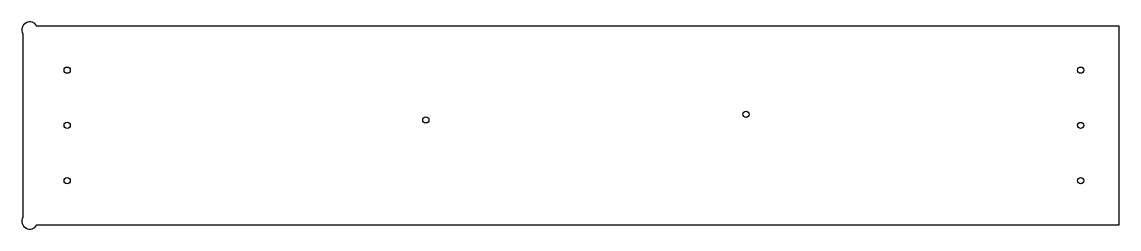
# Model space of a CAD drawing. Header units: millimetres. Extents: x 874 to 1843, y -737 to -554.
import ezdxf

# ---------------------------------------------------------------- set-up
doc = ezdxf.new("R2010")
doc.units = ezdxf.units.MM
doc.layers.get('0').update_dxf_attribs({"linetype": 'CONTINUOUS'})

msp = doc.modelspace()

# ---------------------------------------------------------------- linework, layer by layer
for p, q in [((1842.84, -557.5), (887.46, -557.5)), ((1842.84, -733.3), (1842.84, -557.5)), ((875.21, -564.27), (875.21, -726.52)), ((887.46, -733.3), (1842.84, -733.3))]:
    msp.add_line(p, q)
for centre in [(914.24, -596.48), (1808.86, -596.48), (1230.88, -640.42), (1513.6, -635.51), (914.24, -645.34), (1808.86, -645.35), (914.24, -694.21), (1808.86, -694.21)]:
    msp.add_circle(centre, 2.75)
for centre, start, end in [((881.34, -560.88), 28.93228, 208.93228), ((881.34, -729.91), 151.06772, 331.06772)]:
    msp.add_arc(centre, 7, start, end)

doc.saveas('drawing.dxf')
